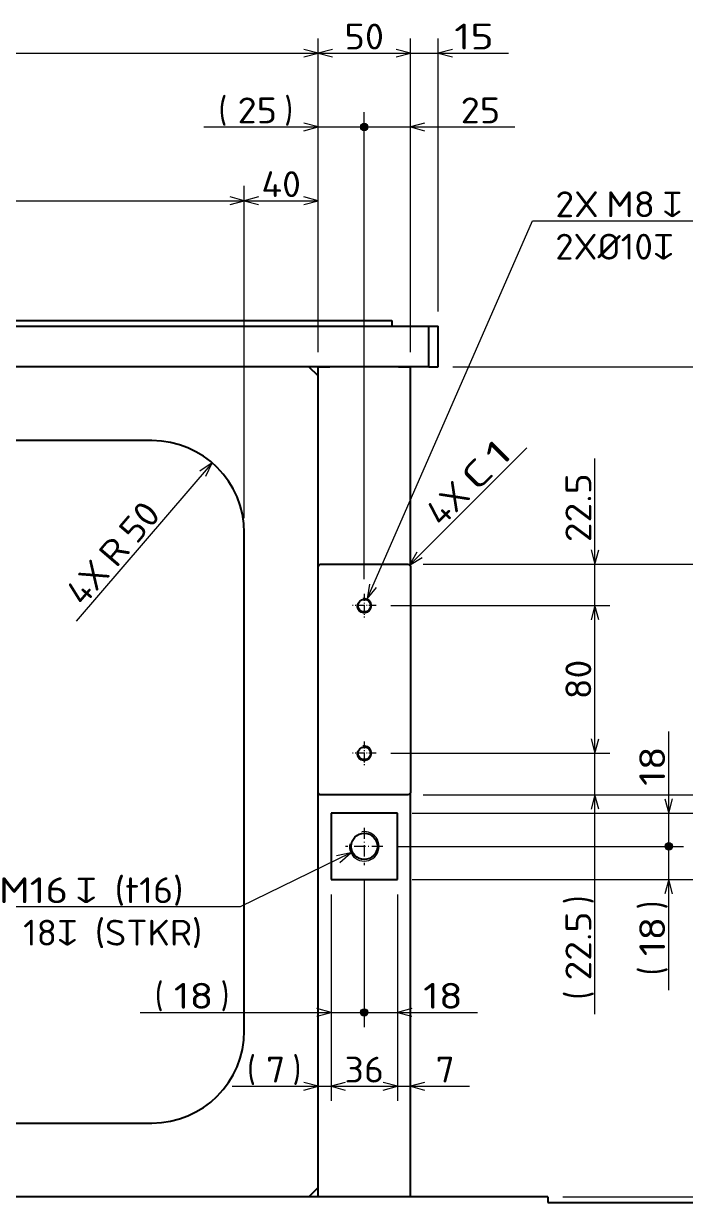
# Model space of a CAD drawing. Extents: x 0 to 1248, y -10 to 833.
# Drawn here: x 303.2 to 392.9, y 118.7 to 278.5 of the extents above; entities that cross this region are included whole.
import ezdxf
from ezdxf.enums import TextEntityAlignment as Align

# ---------------------------------------------------------------- set-up
doc = ezdxf.new("R2010")
doc.units = 0
doc.linetypes.add('DASHDOT', pattern=[18.5, 12, -3, 0.5, -3])
doc.layers.get('0').update_dxf_attribs({"lineweight": 13})
doc.styles.get("Standard").update_dxf_attribs({"font": 'isocp.shx'})
doc.dimstyles.get("Standard").update_dxf_attribs({"dimtxt": 2.5, "dimasz": 2.5, "dimexe": 1.25, "dimexo": 0.625, "dimtad": 1, "dimcen": 2.5, "dimadec": 0, "dimazin": 0, "dimtfac": 1, "dimtmove": 0, "dimatfit": 0, "dimfxl": 1, "dimarcsym": 0})

# ---------------------------------------------------------------- blocks, each defined once
blk = doc.blocks.new('*D75')
at = {"color": 7, "lineweight": 13}
blk.add_line((328.741047, 218.989203), (310.349842, 197.532797), dxfattribs=at)
blk.add_lwpolyline([(327.876835, 217.185553), (328.741047, 218.989203), (327.090794, 217.859305)], dxfattribs=at)
for s, rotation, width, p, p2 in [('50', 49.398666, 0.868247, (318.506771, 207.817511), (321.991234, 211.882712)), ('R', 49.39861, 1.078997, (315.749372, 204.600546), (317.855982, 207.058249)), ('4X', 49.398709, 0.953547, (311.271795, 199.3767), (315.098581, 203.841284))]:
    blk.add_text(s, height=3.5, rotation=rotation, dxfattribs=dict(at, width=width)).set_placement(p, p2, align=Align.FIT)
blk = doc.blocks.new('*D76')
at = {"color": 214, "lineweight": 13}
for p, q in [((347.558811, 166.121252), (332.568817, 158.804991)), ((332.568817, 158.804991), (297.876094, 158.804991))]:
    blk.add_line(p, q, dxfattribs=at)
blk.add_lwpolyline([(346.049755, 164.808714), (347.558811, 166.121252), (345.595661, 165.739088)], dxfattribs=at)
for s, width, p, p2 in [('↧ (t16)', 0.763051, (310.249216, 159.304991), (324.874359, 159.304991)), ('M16', 0.921946, (299.876095, 159.304991), (309.249216, 159.304991))]:
    blk.add_text(s, height=3.5, dxfattribs=dict(at, width=width)).set_placement(p, p2, align=Align.FIT)
blk = doc.blocks.new('*D79')
at = {"color": 214, "lineweight": 13}
for p, q in [((349.756359, 200.539923), (372.129303, 251.771887)), ((372.129303, 251.771887), (403.598373, 251.771887))]:
    blk.add_line(p, q, dxfattribs=at)
blk.add_lwpolyline([(350.055111, 202.517485), (349.756359, 200.539923), (351.003868, 202.103163)], dxfattribs=at)
for s, width, p, p2 in [('2X', 0.953546, (375.2491, 252.271887), (381.129303, 252.271887)), ('M8', 0.967101, (382.129303, 252.271887), (388.737823, 252.271887)), ('↧ (t6)', 0.749087, (389.737823, 252.271887), (401.598373, 252.271887))]:
    blk.add_text(s, height=3.5, dxfattribs=dict(at, width=width)).set_placement(p, p2, align=Align.FIT)
blk = doc.blocks.new('*D101')
at = {"color": 7, "lineweight": 13}
for p, q in [((248.106155, 211.498495), (248.106155, 256.498495)), ((333.106155, 211.498495), (333.106155, 256.498495)), ((248.106155, 254.498495), (333.106155, 254.498495))]:
    blk.add_line(p, q, dxfattribs=at)
for points in [[(250.038006, 255.016135), (248.106155, 254.498495), (250.038006, 253.980856)], [(331.174305, 253.980856), (333.106155, 254.498495), (331.174305, 255.016135)]]:
    blk.add_lwpolyline(points, dxfattribs=at)
for s, p in [('(', (283.968728, 254.998495)), (')', (295.665548, 254.998495))]:
    blk.add_text(s, height=3.5, dxfattribs=at).set_placement(p)
at = {"color": 7, "lineweight": 13, "width": 0.854609}
blk.add_text('340', height=3.5, dxfattribs=at).set_placement((286.546762, 254.998495), (294.665548, 254.998495), align=Align.FIT)
blk = doc.blocks.new('*D102')
at = {"color": 7, "lineweight": 13}
for p, q in [((333.106155, 211.498495), (333.106155, 256.498495)), ((343.106155, 233.998495), (343.106155, 256.498495)), ((333.106155, 254.498495), (343.106155, 254.498495))]:
    blk.add_line(p, q, dxfattribs=at)
for points in [[(335.038006, 255.016135), (333.106155, 254.498495), (335.038006, 253.980856)], [(341.174305, 253.980856), (343.106155, 254.498495), (341.174305, 255.016135)]]:
    blk.add_lwpolyline(points, dxfattribs=at)
at = {"color": 7, "lineweight": 13, "width": 0.868247}
blk.add_text('40', height=3.5, dxfattribs=at).set_placement((335.429062, 254.998495), (340.783249, 254.998495), align=Align.FIT)
blk = doc.blocks.new('*D105')
at = {"color": 7, "lineweight": 13}
for p, q in [((238.106155, 233.998495), (238.106155, 276.498495)), ((343.106155, 233.998495), (343.106155, 276.498495)), ((238.106155, 274.498495), (343.106155, 274.498495))]:
    blk.add_line(p, q, dxfattribs=at)
for points in [[(240.038006, 275.016135), (238.106155, 274.498495), (240.038006, 273.980856)], [(341.174305, 273.980856), (343.106155, 274.498495), (341.174305, 275.016135)]]:
    blk.add_lwpolyline(points, dxfattribs=at)
at = {"color": 7, "lineweight": 13, "width": 0.854609}
blk.add_text('420', height=3.5, dxfattribs=at).set_placement((286.546762, 274.998495), (294.665548, 274.998495), align=Align.FIT)
blk = doc.blocks.new('*D106')
at = {"color": 7, "lineweight": 13}
for p, q in [((343.106155, 233.998495), (343.106155, 276.498495)), ((355.606155, 233.998495), (355.606155, 276.498495)), ((343.106155, 274.498495), (355.606155, 274.498495))]:
    blk.add_line(p, q, dxfattribs=at)
for points in [[(345.038006, 275.016135), (343.106155, 274.498495), (345.038006, 273.980856)], [(353.674305, 273.980856), (355.606155, 274.498495), (353.674305, 275.016135)]]:
    blk.add_lwpolyline(points, dxfattribs=at)
at = {"color": 7, "lineweight": 13, "width": 0.868247}
blk.add_text('50', height=3.5, dxfattribs=at).set_placement((346.679062, 274.998495), (352.033249, 274.998495), align=Align.FIT)
blk = doc.blocks.new('*D107')
at = {"color": 7, "lineweight": 13}
for p, q in [((355.606155, 233.998495), (355.606155, 276.498495)), ((359.356155, 239.498495), (359.356155, 276.498495)), ((350.606155, 274.498495), (368.904434, 274.498495))]:
    blk.add_line(p, q, dxfattribs=at)
for points in [[(353.674305, 273.980856), (355.606155, 274.498495), (353.674305, 275.016135)], [(361.28801, 275.016135), (359.356155, 274.498495), (361.28801, 273.980856)]]:
    blk.add_lwpolyline(points, dxfattribs=at)
at = {"color": 7, "lineweight": 13, "width": 0.868247}
blk.add_text('15', height=3.5, dxfattribs=at).set_placement((361.550247, 274.998495), (366.904434, 274.998495), align=Align.FIT)
blk = doc.blocks.new('*D108')
at = {"color": 7, "lineweight": 13}
for p, q in [((355.856155, 162.498495), (402.606155, 162.498495)), ((400.606155, 119.498495), (400.606155, 162.498495)), ((376.231155, 119.498495), (402.606155, 119.498495))]:
    blk.add_line(p, q, dxfattribs=at)
for points in [[(401.123795, 160.566641), (400.606155, 162.498495), (400.088516, 160.566641)], [(400.088516, 121.430346), (400.606155, 119.498495), (401.123795, 121.430346)]]:
    blk.add_lwpolyline(points, dxfattribs=at)
at = {"color": 7, "lineweight": 13, "width": 0.854609}
blk.add_text('172', height=3.5, rotation=90, dxfattribs=at).set_placement((400.106155, 136.939101), (400.106155, 145.05789), align=Align.FIT)
blk = doc.blocks.new('*D109')
at = {"color": 7, "lineweight": 13}
for p, q in [((355.856155, 171.498495), (402.606155, 171.498495)), ((400.606155, 162.498495), (400.606155, 171.498495)), ((355.856155, 162.498495), (402.606155, 162.498495))]:
    blk.add_line(p, q, dxfattribs=at)
for points in [[(401.123795, 169.566641), (400.606155, 171.498495), (400.088516, 169.566641)], [(400.088516, 164.43035), (400.606155, 162.498495), (401.123795, 164.43035)]]:
    blk.add_lwpolyline(points, dxfattribs=at)
at = {"color": 7, "lineweight": 13, "width": 0.868247}
blk.add_text('36', height=3.5, rotation=90, dxfattribs=at).set_placement((400.106155, 164.321402), (400.106155, 169.675589), align=Align.FIT)
blk = doc.blocks.new('*D110')
at = {"color": 7, "lineweight": 13}
for p, q in [((410.945709, 175.970038), (410.945709, 189.849859)), ((400.606155, 166.498495), (400.606155, 178.998495)), ((400.606155, 172.748495), (410.945709, 175.970038)), ((357.356155, 173.998495), (402.606155, 173.998495)), ((355.856155, 171.498495), (402.606155, 171.498495))]:
    blk.add_line(p, q, dxfattribs=at)
for points in [[(400.088516, 175.93035), (400.606155, 173.998495), (401.123795, 175.93035)], [(401.123795, 169.566641), (400.606155, 171.498495), (400.088516, 169.566641)]]:
    blk.add_lwpolyline(points, dxfattribs=at)
for s, p in [(')', (410.445709, 186.271826)), ('(', (410.445709, 177.339606))]:
    blk.add_text(s, height=3.5, rotation=90.000003, dxfattribs=at).set_placement(p)
at = {"color": 7, "lineweight": 13, "width": 0.868247}
blk.add_text('10', height=3.5, rotation=90, dxfattribs=at).set_placement((410.445709, 179.917639), (410.445709, 185.271826), align=Align.FIT)
blk = doc.blocks.new('*D111')
at = {"color": 7, "lineweight": 13}
for p, q in [((357.356155, 205.248495), (402.606155, 205.248495)), ((400.606155, 173.998495), (400.606155, 205.248495)), ((357.356155, 173.998495), (402.606155, 173.998495))]:
    blk.add_line(p, q, dxfattribs=at)
for points in [[(401.123795, 203.316641), (400.606155, 205.248495), (400.088516, 203.316641)], [(400.088516, 175.93035), (400.606155, 173.998495), (401.123795, 175.93035)]]:
    blk.add_lwpolyline(points, dxfattribs=at)
at = {"color": 7, "lineweight": 13, "width": 0.854609}
blk.add_text('125', height=3.5, rotation=90, dxfattribs=at).set_placement((400.106155, 185.564101), (400.106155, 193.68289), align=Align.FIT)
blk = doc.blocks.new('*D112')
at = {"color": 7, "lineweight": 13}
for p, q in [((361.356155, 231.998495), (402.606155, 231.998495)), ((400.606155, 205.248495), (400.606155, 231.998495)), ((357.356155, 205.248495), (402.606155, 205.248495))]:
    blk.add_line(p, q, dxfattribs=at)
for points in [[(401.123795, 230.066641), (400.606155, 231.998495), (400.088516, 230.066641)], [(400.088516, 207.18035), (400.606155, 205.248495), (401.123795, 207.18035)]]:
    blk.add_lwpolyline(points, dxfattribs=at)
at = {"color": 7, "lineweight": 13, "width": 0.854608}
blk.add_text('107', height=3.5, rotation=90, dxfattribs=at).set_placement((400.106155, 214.564108), (400.106155, 222.682883), align=Align.FIT)
blk = doc.blocks.new('*D121')
at = {"color": 7, "lineweight": 13}
for p, q in [((344.856155, 160.498495), (344.856155, 132.498495)), ((331.486935, 134.498495), (349.856155, 134.498495))]:
    blk.add_line(p, q, dxfattribs=at)
for points in [[(341.174305, 133.980856), (343.106155, 134.498495), (341.174305, 135.016135)], [(346.788006, 135.016135), (344.856155, 134.498495), (346.788006, 133.980856)]]:
    blk.add_lwpolyline(points, dxfattribs=at)
for s, p in [('(', (333.486938, 134.998495)), (')', (339.654568, 134.998495))]:
    blk.add_text(s, height=3.5, dxfattribs=at).set_placement(p)
at = {"color": 7, "lineweight": 13, "width": 0.913974}
blk.add_text('7', height=3.5, dxfattribs=at).set_placement((336.064972, 134.998495), (338.654564, 134.998495), align=Align.FIT)
blk = doc.blocks.new('*D122')
at = {"color": 7, "lineweight": 13}
for p, q in [((344.856155, 160.498495), (344.856155, 132.498495)), ((353.856155, 160.498495), (353.856155, 132.498495)), ((344.856155, 134.498495), (353.856155, 134.498495))]:
    blk.add_line(p, q, dxfattribs=at)
for points in [[(346.788006, 135.016135), (344.856155, 134.498495), (346.788006, 133.980856)], [(351.924305, 133.980856), (353.856155, 134.498495), (351.924305, 135.016135)]]:
    blk.add_lwpolyline(points, dxfattribs=at)
at = {"color": 7, "lineweight": 13, "width": 0.868247}
blk.add_text('36', height=3.5, dxfattribs=at).set_placement((346.679062, 134.998495), (352.033249, 134.998495), align=Align.FIT)
blk = doc.blocks.new('*D123')
at = {"color": 7, "lineweight": 13}
for p, q in [((353.856155, 160.498495), (353.856155, 132.498495)), ((348.856155, 134.498495), (363.610085, 134.498495))]:
    blk.add_line(p, q, dxfattribs=at)
for points in [[(351.924305, 133.980856), (353.856155, 134.498495), (351.924305, 135.016135)], [(357.53801, 135.016135), (355.606155, 134.498495), (357.53801, 133.980856)]]:
    blk.add_lwpolyline(points, dxfattribs=at)
at = {"color": 7, "lineweight": 13, "width": 0.913976}
blk.add_text('7', height=3.5, dxfattribs=at).set_placement((359.020493, 134.998495), (361.610092, 134.998495), align=Align.FIT)
blk = doc.blocks.new('*D126')
at = {"color": 7, "lineweight": 13}
for p, q in [((349.356155, 162.473494), (349.356155, 142.498495)), ((344.856155, 160.498495), (344.856155, 142.498495)), ((318.984062, 144.498495), (348.856155, 144.498495))]:
    blk.add_line(p, q, dxfattribs=at)
blk.add_lwpolyline([(342.924305, 143.980856), (344.856155, 144.498495), (342.924305, 145.016135)], dxfattribs=at)
at = {"color": 7, "lineweight": 13, "const_width": 0.5}
for points in [[(349.606155, 144.498495, 1), (349.106155, 144.498495)], [(349.106155, 144.498495, 1), (349.606155, 144.498495)]]:
    blk.add_lwpolyline(points, format="xyb", dxfattribs=at)
at = {"color": 7, "lineweight": 13}
blk.add_circle((349.356155, 144.498495), 0.5, dxfattribs=at)
for s, p in [('(', (320.984064, 144.998495)), (')', (329.91629, 144.998495))]:
    blk.add_text(s, height=3.5, dxfattribs=at).set_placement(p)
at = {"color": 7, "lineweight": 13, "width": 0.868248}
blk.add_text('18', height=3.5, dxfattribs=at).set_placement((323.562096, 144.998495), (328.91629, 144.998495), align=Align.FIT)
blk = doc.blocks.new('*D127')
at = {"color": 7, "lineweight": 13}
for p, q in [((349.356155, 162.473494), (349.356155, 142.498495)), ((353.856155, 160.498495), (353.856155, 142.498495)), ((349.856155, 144.498495), (364.693466, 144.498495))]:
    blk.add_line(p, q, dxfattribs=at)
at = {"color": 7, "lineweight": 13, "const_width": 0.5}
for points in [[(349.606155, 144.498495, 1), (349.106155, 144.498495)], [(349.106155, 144.498495, 1), (349.606155, 144.498495)]]:
    blk.add_lwpolyline(points, format="xyb", dxfattribs=at)
at = {"color": 7, "lineweight": 13}
blk.add_lwpolyline([(355.78801, 145.016135), (353.856155, 144.498495), (355.78801, 143.980856)], dxfattribs=at)
blk.add_circle((349.356155, 144.498495), 0.5, dxfattribs=at)
at = {"color": 7, "lineweight": 13, "width": 0.868247}
blk.add_text('18', height=3.5, dxfattribs=at).set_placement((357.339279, 144.998495), (362.693466, 144.998495), align=Align.FIT)
blk = doc.blocks.new('*D128')
at = {"color": 7, "lineweight": 13}
for p, q in [((390.606155, 167.498495), (390.606155, 182.552229)), ((355.856155, 171.498495), (392.606155, 171.498495)), ((353.881157, 166.998495), (392.606155, 166.998495)), ((390.606155, 161.998495), (390.606155, 166.498495))]:
    blk.add_line(p, q, dxfattribs=at)
blk.add_lwpolyline([(390.088516, 173.43035), (390.606155, 171.498495), (391.123795, 173.43035)], dxfattribs=at)
at = {"color": 7, "lineweight": 13, "const_width": 0.5}
for points in [[(390.856155, 166.998495, 1), (390.356155, 166.998495)], [(390.356155, 166.998495, 1), (390.856155, 166.998495)]]:
    blk.add_lwpolyline(points, format="xyb", dxfattribs=at)
at = {"color": 7, "lineweight": 13}
blk.add_circle((390.606155, 166.998495), 0.5, dxfattribs=at)
at = {"color": 7, "lineweight": 13, "width": 0.868247}
blk.add_text('18', height=3.5, rotation=90, dxfattribs=at).set_placement((390.106155, 175.198035), (390.106155, 180.552222), align=Align.FIT)
blk = doc.blocks.new('*D129')
at = {"color": 7, "lineweight": 13}
for p, q in [((390.606155, 167.498495), (390.606155, 171.998495)), ((353.881157, 166.998495), (392.606155, 166.998495)), ((390.606155, 147.529864), (390.606155, 166.498495)), ((355.856155, 162.498495), (392.606155, 162.498495))]:
    blk.add_line(p, q, dxfattribs=at)
at = {"color": 7, "lineweight": 13, "const_width": 0.5}
for points in [[(390.856155, 166.998495, 1), (390.356155, 166.998495)], [(390.356155, 166.998495, 1), (390.856155, 166.998495)]]:
    blk.add_lwpolyline(points, format="xyb", dxfattribs=at)
at = {"color": 7, "lineweight": 13}
blk.add_lwpolyline([(391.123795, 160.566641), (390.606155, 162.498495), (390.088516, 160.566641)], dxfattribs=at)
blk.add_circle((390.606155, 166.998495), 0.5, dxfattribs=at)
for s, p in [(')', (390.106155, 158.462088)), ('(', (390.106155, 149.52986))]:
    blk.add_text(s, height=3.5, rotation=90.000003, dxfattribs=at).set_placement(p)
at = {"color": 7, "lineweight": 13, "width": 0.868247}
blk.add_text('18', height=3.5, rotation=90, dxfattribs=at).set_placement((390.106155, 152.107901), (390.106155, 157.462088), align=Align.FIT)
blk = doc.blocks.new('*D135')
at = {"color": 7, "lineweight": 13}
for p, q in [((380.606155, 194.623495), (380.606155, 219.567557)), ((357.356155, 205.248495), (382.606155, 205.248495)), ((352.956154, 199.623495), (382.606155, 199.623495))]:
    blk.add_line(p, q, dxfattribs=at)
for points in [[(380.088516, 207.18035), (380.606155, 205.248495), (381.123795, 207.18035)], [(381.123795, 197.691641), (380.606155, 199.623495), (380.088516, 197.691641)]]:
    blk.add_lwpolyline(points, dxfattribs=at)
at = {"color": 7, "lineweight": 13, "width": 0.836938}
blk.add_text('22.5', height=3.5, rotation=90, dxfattribs=at).set_placement((380.106155, 208.221739), (380.106155, 217.567541), align=Align.FIT)
blk = doc.blocks.new('*D136')
at = {"color": 7, "lineweight": 13}
for p, q in [((352.956154, 199.623495), (382.606155, 199.623495)), ((380.606155, 179.623495), (380.606155, 199.623495)), ((352.956154, 179.623495), (382.606155, 179.623495))]:
    blk.add_line(p, q, dxfattribs=at)
for points in [[(381.123795, 197.691641), (380.606155, 199.623495), (380.088516, 197.691641)], [(380.088516, 181.55535), (380.606155, 179.623495), (381.123795, 181.55535)]]:
    blk.add_lwpolyline(points, dxfattribs=at)
at = {"color": 7, "lineweight": 13, "width": 0.868247}
blk.add_text('80', height=3.5, rotation=90, dxfattribs=at).set_placement((380.106155, 186.946402), (380.106155, 192.300589), align=Align.FIT)
blk = doc.blocks.new('*D137')
at = {"color": 7, "lineweight": 13}
for p, q in [((380.606155, 144.244009), (380.606155, 184.623495)), ((352.956154, 179.623495), (382.606155, 179.623495)), ((357.356155, 173.998495), (382.606155, 173.998495))]:
    blk.add_line(p, q, dxfattribs=at)
for points in [[(380.088516, 181.55535), (380.606155, 179.623495), (381.123795, 181.55535)], [(381.123795, 172.066641), (380.606155, 173.998495), (380.088516, 172.066641)]]:
    blk.add_lwpolyline(points, dxfattribs=at)
for s, p in [(')', (380.106155, 159.167853)), ('(', (380.106155, 146.244009))]:
    blk.add_text(s, height=3.5, rotation=90.000003, dxfattribs=at).set_placement(p)
at = {"color": 7, "lineweight": 13, "width": 0.836938}
blk.add_text('22.5', height=3.5, rotation=90, dxfattribs=at).set_placement((380.106155, 148.822043), (380.106155, 158.167853), align=Align.FIT)
blk = doc.blocks.new('*D140')
at = {"color": 7, "lineweight": 13}
for p, q in [((343.106155, 233.998495), (343.106155, 266.498495)), ((349.356155, 203.223494), (349.356155, 266.498495)), ((327.614006, 264.498495), (348.856155, 264.498495))]:
    blk.add_line(p, q, dxfattribs=at)
blk.add_lwpolyline([(341.174305, 263.980856), (343.106155, 264.498495), (341.174305, 265.016135)], dxfattribs=at)
at = {"color": 7, "lineweight": 13, "const_width": 0.5}
for points in [[(349.606155, 264.498495, 1), (349.106155, 264.498495)], [(349.106155, 264.498495, 1), (349.606155, 264.498495)]]:
    blk.add_lwpolyline(points, format="xyb", dxfattribs=at)
at = {"color": 7, "lineweight": 13}
blk.add_circle((349.356155, 264.498495), 0.5, dxfattribs=at)
for s, p in [('(', (329.614006, 264.998495)), (')', (338.546234, 264.998495))]:
    blk.add_text(s, height=3.5, dxfattribs=at).set_placement(p)
at = {"color": 7, "lineweight": 13, "width": 0.868248}
blk.add_text('25', height=3.5, dxfattribs=at).set_placement((332.192039, 264.998495), (337.546234, 264.998495), align=Align.FIT)
blk = doc.blocks.new('*D141')
at = {"color": 7, "lineweight": 13}
for p, q in [((349.356155, 203.223494), (349.356155, 266.498495)), ((355.606155, 233.998495), (355.606155, 266.498495)), ((349.856155, 264.498495), (369.768112, 264.498495))]:
    blk.add_line(p, q, dxfattribs=at)
at = {"color": 7, "lineweight": 13, "const_width": 0.5}
for points in [[(349.606155, 264.498495, 1), (349.106155, 264.498495)], [(349.106155, 264.498495, 1), (349.606155, 264.498495)]]:
    blk.add_lwpolyline(points, format="xyb", dxfattribs=at)
at = {"color": 7, "lineweight": 13}
blk.add_lwpolyline([(357.53801, 265.016135), (355.606155, 264.498495), (357.53801, 263.980856)], dxfattribs=at)
blk.add_circle((349.356155, 264.498495), 0.5, dxfattribs=at)
at = {"color": 7, "lineweight": 13, "width": 0.868247}
blk.add_text('25', height=3.5, dxfattribs=at).set_placement((362.413925, 264.998495), (367.768112, 264.998495), align=Align.FIT)

msp = doc.modelspace()

# ---------------------------------------------------------------- linework, layer by layer
at = {"color": 7, "lineweight": 25}
for p, q in [((228.1062, 238.2485), (353.1062, 238.2485)), ((353.1062, 238.2485), (353.1062, 237.4985)), ((223.1062, 237.4985), (358.1062, 237.4985)), ((358.1062, 231.9985), (358.1062, 237.4985)), ((358.1062, 237.4985), (359.3562, 237.4985)), ((359.3562, 231.9985), (359.3562, 237.4985)), ((358.1062, 231.9985), (223.1062, 231.9985)), ((341.8562, 231.9985), (239.3562, 231.9985)), ((343.1062, 230.7485), (341.8562, 231.9985)), ((343.1062, 204.9985), (343.1062, 231.9985)), ((343.1062, 231.9985), (344.7062, 231.9985)), ((354.0062, 231.9985), (344.7062, 231.9985)), ((354.0062, 231.9985), (355.6062, 231.9985)), ((355.6062, 204.9985), (355.6062, 231.9985)), ((358.1062, 231.9985), (359.3562, 231.9985)), ((320.6062, 221.9985), (260.6062, 221.9985)), ((333.1062, 141.9985), (333.1062, 209.4985)), ((343.1062, 204.9985), (343.3562, 205.2485)), ((343.1062, 174.2485), (343.1062, 204.9985)), ((343.3562, 205.2485), (355.3562, 205.2485)), ((355.3562, 205.2485), (355.6062, 204.9985)), ((355.6062, 204.9985), (355.6062, 174.2485)), ((343.1062, 119.4985), (343.1062, 174.2485)), ((343.1062, 174.2485), (343.3562, 173.9985)), ((355.6062, 174.2485), (355.3562, 173.9985)), ((355.6062, 119.4985), (355.6062, 174.2485)), ((355.3562, 173.9985), (343.3562, 173.9985)), ((353.8562, 171.4985), (344.8562, 171.4985)), ((344.8562, 171.4985), (344.8562, 162.4985)), ((353.8562, 162.4985), (353.8562, 171.4985)), ((344.8562, 162.4985), (353.8562, 162.4985)), ((260.6062, 129.4985), (320.6062, 129.4985)), ((343.1062, 120.7485), (341.8562, 119.4985)), ((374.2312, 119.4985), (206.9812, 119.4985)), ((374.2312, 119.4985), (374.2312, 118.7485)), ((374.2312, 118.7485), (453.7312, 118.7485))]:
    msp.add_line(p, q, dxfattribs=at)
at = {"color": 7, "lineweight": 13}
msp.add_line((355.4763, 205.1283), (371.3821, 221.0341), dxfattribs=at)
at = {"color": 7, "linetype": 'DASHDOT', "lineweight": 13, "ltscale": 0.08}
for p, q in [((349.3562, 201.2235), (349.3562, 198.0235)), ((350.9562, 199.6235), (347.7562, 199.6235)), ((349.3562, 181.2235), (349.3562, 178.0235)), ((350.9562, 179.6235), (347.7562, 179.6235))]:
    msp.add_line(p, q, dxfattribs=at)
at = {"color": 7, "linetype": 'DASHDOT', "lineweight": 13, "ltscale": 0.12625}
for p, q in [((349.3562, 169.5235), (349.3562, 164.4735)), ((351.8812, 166.9985), (346.8312, 166.9985))]:
    msp.add_line(p, q, dxfattribs=at)
at = {"color": 7, "lineweight": 13}
msp.add_lwpolyline([(356.4763, 206.8604), (355.4763, 205.1283), (357.2084, 206.1283)], dxfattribs=at)
at = {"color": 7, "lineweight": 25}
for centre, radius in [((349.3562, 199.6235), 0.85), ((349.3562, 179.6235), 0.85), ((349.3562, 166.9985), 1.775)]:
    msp.add_circle(centre, radius, dxfattribs=at)
for centre, start, end in [((320.6062, 209.4985), 0, 90), ((320.6062, 141.9985), 270, 0)]:
    msp.add_arc(centre, 12.5, start, end, dxfattribs=at)
at = {"color": 7, "lineweight": 13}
for centre, radius in [((349.3562, 199.6235), 1), ((349.3562, 179.6235), 1), ((349.3562, 166.9985), 2)]:
    msp.add_arc(centre, radius, 169.999993, 100.000014, dxfattribs=at)

# ---------------------------------------------------------------- texts
for s, width, p, p2 in [('2X', 0.925168, (375.2368, 246.5243), (380.942, 246.5243)), ('%%c', 1.110901, (380.942, 246.5243), (384.0896, 246.5243)), ('10↧ (STKR)', 0.804107, (384.0896, 246.5243), (408.3468, 246.5243)), ('18↧ (STKR)', 0.804107, (303.15, 153.5574), (327.4072, 153.5574))]:
    msp.add_text(s, height=3.5, dxfattribs=dict(at, width=width)).set_placement(p, p2, align=Align.FIT)
for s, rotation, width, p, p2 in [('1', 45, 1.412503, (367.7832, 218.1423), (369.6143, 219.9734)), ('C', 44.99982, 1.146434, (364.6441, 215.0032), (367.0761, 217.4352)), ('4X', 45.000053, 0.953547, (359.7791, 210.1382), (363.937, 214.2961))]:
    msp.add_text(s, height=3.5, rotation=rotation, dxfattribs=dict(at, width=width)).set_placement(p, p2, align=Align.FIT)

# ---------------------------------------------------------------- dimensions: what is measured, and where the dimension line sits
at = {"lineweight": 0}
for base, p1, p2, angle, picture, middle, dimtype in [((238.1062, 274.4985), (343.1062, 231.9985), (238.1062, 231.9985), 180, '*D105', (290.6062, 274.4985), 161), ((343.1062, 274.4985), (355.6062, 231.9985), (343.1062, 231.9985), 180, '*D106', (349.3562, 274.4985), 161), ((355.6062, 274.4985), (359.3562, 237.4985), (355.6062, 231.9985), 180, '*D107', (364.2273, 274.4985), 160), ((349.3562, 264.4985), (355.6062, 231.9985), (349.3562, 201.2235), 180, '*D141', (365.091, 264.4985), 160), ((333.1062, 254.4985), (343.1062, 231.9985), (333.1062, 209.4985), 180, '*D102', (338.1062, 254.4985), 160), ((400.6062, 205.2485), (359.3562, 231.9985), (355.3562, 205.2485), 270, '*D112', (400.6062, 218.6235), 160), ((380.6062, 205.2485), (350.9562, 199.6235), (355.3562, 205.2485), 90, '*D135', (380.6062, 212.8946), 160), ((400.6062, 173.9985), (355.3562, 205.2485), (355.3562, 173.9985), 270, '*D111', (400.6062, 189.6235), 161), ((380.6062, 199.6235), (350.9562, 179.6235), (350.9562, 199.6235), 90, '*D136', (380.6062, 189.6235), 161), ((390.6062, 171.4985), (351.8812, 166.9985), (353.8562, 171.4985), 90, '*D128', (390.6062, 177.8751), 160), ((400.6062, 162.4985), (353.8562, 171.4985), (353.8562, 162.4985), 270, '*D109', (400.6062, 166.9985), 161), ((349.3562, 144.4985), (353.8562, 162.4985), (349.3562, 164.4735), 180, '*D127', (360.0164, 144.4985), 160), ((344.8562, 134.4985), (353.8562, 162.4985), (344.8562, 162.4985), 180, '*D122', (349.3562, 134.4985), 161), ((353.8562, 134.4985), (355.6062, 131.9985), (353.8562, 162.4985), 180, '*D123', (360.3153, 134.4985), 160), ((400.6062, 162.4985), (374.2312, 119.4985), (353.8562, 162.4985), 90, '*D108', (400.6062, 140.9985), 160)]:
    dim = msp.add_linear_dim(base=base, p1=p1, p2=p2, angle=angle, dimstyle='STANDARD', override={"dimlfac": 4}, dxfattribs=at)
    dim.commit()
    dim.dimension.update_dxf_attribs({"geometry": picture, "text_midpoint": middle, "dimtype": dimtype})
for base, p1, p2, angle, picture, middle, dimtype in [((343.1062, 264.4985), (349.3562, 201.2235), (343.1062, 231.9985), 180, '*D140', (334.8691, 264.4985), 160), ((248.1062, 254.4985), (333.1062, 209.4985), (248.1062, 209.4985), 180, '*D101', (290.6062, 254.4985), 161), ((400.6062, 171.4985), (355.3562, 173.9985), (353.8562, 171.4985), 270, '*D110', (400.6062, 182.5947), 160), ((380.6062, 179.6235), (355.3562, 173.9985), (350.9562, 179.6235), 90, '*D137', (380.6062, 153.4949), 160), ((390.6062, 166.9985), (353.8562, 162.4985), (351.8812, 166.9985), 90, '*D129', (390.6062, 154.785), 160), ((344.8562, 144.4985), (349.3562, 164.4735), (344.8562, 162.4985), 180, '*D126', (326.2392, 144.4985), 160), ((343.1062, 134.4985), (344.8562, 162.4985), (343.1062, 131.9985), 180, '*D121', (337.3598, 134.4985), 160)]:
    dim = msp.add_linear_dim(base=base, p1=p1, p2=p2, angle=angle, text='(<>)', dimstyle='STANDARD', override={"dimlfac": 4}, dxfattribs=at)
    dim.commit()
    dim.dimension.update_dxf_attribs({"geometry": picture, "text_midpoint": middle, "dimtype": dimtype})
for p1, p2, text, picture, middle in [((348.956, 198.7071), (349.7564, 200.5399), '2XM8↧ (t6)', '*D79', (375.5643, 259.6376)), ((351.1535, 167.8757), (347.5588, 166.1213), 'M16<>↧ (t16)', '*D76', (317.1471, 151.278))]:
    dim = msp.add_diameter_dim_2p(p1=p1, p2=p2, text=text, dimstyle='STANDARD', override={"dimlfac": 4}, dxfattribs=at)
    dim.commit()
    dim.dimension.update_dxf_attribs({"geometry": picture, "text_midpoint": middle, "dimtype": 163})
dim = msp.add_radius_dim(center=(320.6062, 209.4985), mpoint=(328.741, 218.9892), text='4X<>', dimstyle='STANDARD', override={"dimlfac": 4}, dxfattribs=at)
dim.commit()
dim.dimension.update_dxf_attribs({"geometry": '*D75', "text_midpoint": (317.0111, 205.3043), "dimtype": 164})

doc.saveas('drawing.dxf')
